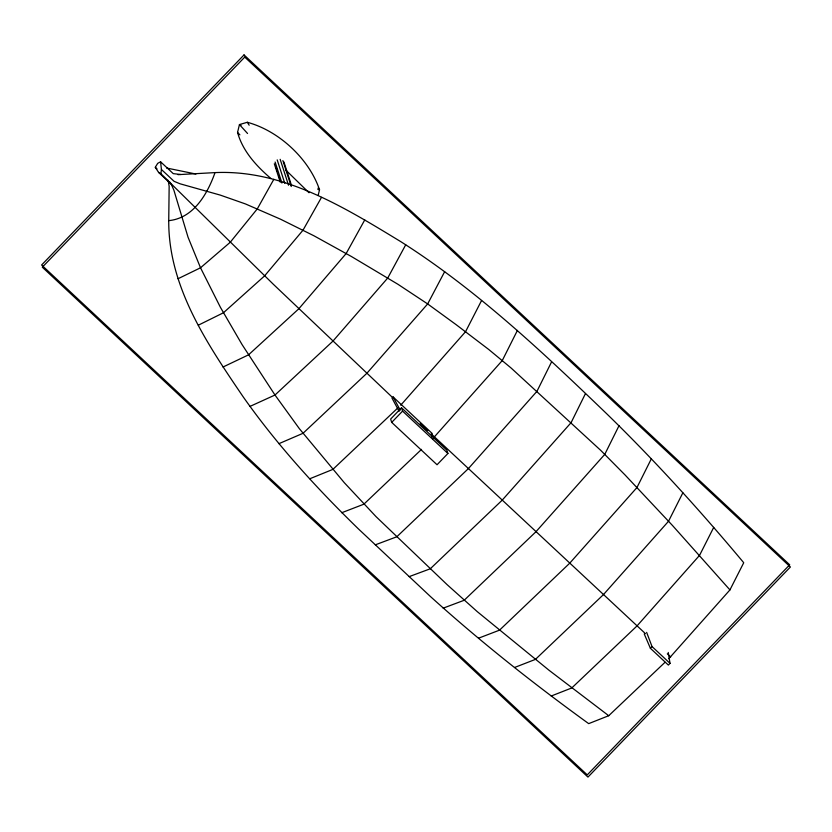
<?xml version="1.0" encoding="UTF-8"?>
<svg xmlns="http://www.w3.org/2000/svg" width="832" height="832" viewBox="0 0 832 832"><rect width="100%" height="100%" fill="white"/><g stroke="black" fill="none" stroke-linecap="round" stroke-linejoin="round"><path stroke-width="1.25" d="M392.257 397.238L273.198 284.138L160.898 173.711L161.418 169.489L160.586 161.793L157.706 163.342L155.293 167.274L158.6 172.422L171.267 184.257L173.898 190.216L188.063 237.276L200.522 267.79L220.418 307.33L242.07 344.583L274.986 395.023L299.364 428.678L344.282 482.674L376.022 516.62L447.117 584.657L477.277 611.655L548.974 670.218L608.722 715.718L665.028 662.282M431.558 437.06L432.224 433.503L393.141 396.978L392.018 398.143L399.121 411.33M270.774 178.381C256.402 166.026 242.653 151.102 237.557 132.413L239.45 124.571L247.312 122.283C278.845 130.77 309.098 158.777 319.53 189.779L318.178 195.385M668.782 658.726L729.934 589.909L743.735 562.723C700.419 510.879 654.961 460.699 606.528 413.587C542.121 351.634 476.445 289.702 400.691 241.592C344.375 207.386 283.483 169.447 215.03 172.609C207.459 193.908 193.627 218.223 168.74 220.646C168.334 286.832 207.366 344.094 243.1 396.718C276.817 444.6 316.514 488.114 358.426 528.913L430.342 596.44C480.584 641.846 533.842 683.925 588.692 723.632L608.722 715.718M585.385 393.754L571.106 422.635L502.143 500.219L430.279 568.786L409.198 576.618M551.543 361.962L536.952 391.331L468.364 468.624L396.822 536.775L375.346 544.825M619.05 425.63L604.791 454.334L535.922 531.773L464.162 600.278L443.175 608.161M651.279 458.942L636.958 487.531L569.66 563.254L499.522 630.157L478.566 638.186M517.431 330.387L502.299 360.506L432.702 438.755M682.854 492.825L668.533 521.248L603.387 594.672L535.434 659.381L514.561 667.493M713.721 527.374L699.587 555.308L637.052 625.893L571.771 687.96L551.221 696.02M481.551 300.55L465.566 331.677L400.722 405.205M444.652 271.69L427.658 303.93L366.839 373.308L302.994 433.316L278.938 443.664M405.714 244.795L387.764 277.982L332.883 341.172L274.986 395.023L249.995 406.401M364.77 219.898L346.185 253.49L298.834 308.766L248.518 354.858L223.018 367.016M273.842 179.286L257.327 208.832L230.214 242.289L200.522 267.79L178.006 278.741M321.495 197.371L303.025 230.162L264.628 275.85L223.413 312.79L198.349 325.177M401.502 407.784L390.634 419.068L391.706 422.386L437.05 464.755L447.918 453.482L446.846 450.154L401.502 407.784L402.574 411.112L447.918 453.482M391.706 422.386L402.574 411.112M668.252 652.444L670.02 663.364L668.366 665.08L650.385 648.274L652.038 646.568L646.63 632.372M421.543 449.363L363.844 504.202L341.744 512.72M397.894 407.878L332.862 469.404L309.847 478.743M178.006 174.658L215.03 172.609M180.544 174.481L173.243 173.628L160.586 161.793M166.65 168.033L195.936 174.034M317.855 189.405L319.53 189.779L317.97 188.157M241.041 125.33L239.45 124.571L247.551 133.494M158.6 172.422L160.898 173.711M667.306 653.838L670.665 656.937M645.455 633.662L431.184 433.815M161.418 169.489L174.086 181.324L180.076 183.799L220.251 195.094L245.398 203.913L280.53 219.201L314.028 235.83L351.437 256.516L397.946 284.284L427.658 303.93L456.154 324.678L488.748 349.482L511.139 368.046L600.652 450.299L625.04 474.947L672.464 525.47L729.934 589.909M155.293 167.274L156.988 168.854M652.038 646.568L670.02 663.364M420.191 423.498L427.804 430.643M285.896 170.154L309.015 192.743M237.557 132.413L239.886 134.846M169.946 182.198L171.267 184.257M247.312 122.283L249.163 125.216M393.141 396.978L400.244 410.166M644.238 633.942L650.385 648.274M283.91 161.949L291.481 185.411M282.88 160.586L291.252 186.514M280.166 159.318L288.548 185.245M277.202 159.879L284.783 183.331M275.122 162.042L281.902 183.03M276.13 167.586L277.326 171.288M278.928 176.228L280.124 179.93M274.31 163.748L280.29 182.27M168.158 180.305L169.156 186.306L168.74 220.646M244.036 54.912L41.6 265.002L587.257 774.894L789.693 564.803L244.036 54.912M244.743 57.106L42.307 267.197L587.964 777.088L790.4 566.998L244.743 57.106"/></g></svg>
